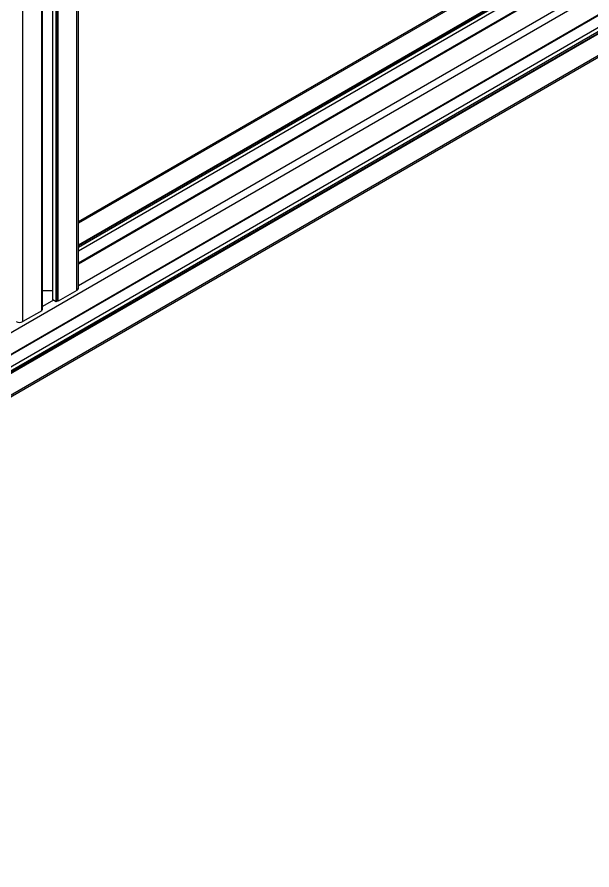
# Model space of a CAD drawing. Header units: millimetres. Extents: x 0 to 597, y 0 to 420.
# Drawn here: x 441.89 to 461.96, y 69.05 to 98.8 of the extents above; entities that cross this region are included whole.
import ezdxf

# ---------------------------------------------------------------- set-up
doc = ezdxf.new("R2010")
doc.units = ezdxf.units.MM

msp = doc.modelspace()

# ---------------------------------------------------------------- linework, layer by layer
at = {"color": 7, "linetype": 'Continuous', "lineweight": 25}
for p, q in [((443.977, 89.261), (443.977, 114.03)), ((444.026, 89.329), (444.026, 114.098)), ((443.298, 88.897), (443.298, 113.665)), ((443.322, 88.883), (443.322, 113.651)), ((442.77, 88.592), (442.77, 113.36)), ((443.133, 88.937), (443.133, 113.622)), ((443.251, 88.869), (443.251, 113.638)), ((442.747, 88.551), (442.747, 113.319)), ((442.091, 88.173), (442.091, 112.941)), ((470.882, 107.162), (444.026, 91.659)), ((471.62, 106.776), (444.026, 90.846)), ((471.62, 106.749), (444.026, 90.819)), ((471.667, 106.721), (444.026, 90.764)), ((471.667, 106.585), (444.026, 90.628)), ((472.195, 106.444), (444.026, 90.182)), ((472.148, 106.444), (444.026, 90.209)), ((472.968, 105.861), (413.1, 71.3)), ((472.945, 105.064), (413.077, 70.503)), ((472.968, 105.105), (413.1, 70.544)), ((472.827, 104.577), (413.031, 70.057)), ((472.945, 104.509), (413.077, 69.947)), ((472.945, 104.454), (413.077, 69.893)), ((472.968, 104.441), (413.1, 69.879)), ((413.066, 69.046), (472.934, 103.608)), ((472.968, 103.684), (413.1, 69.123)), ((443.977, 89.261), (443.322, 88.883)), ((443.133, 89.245), (442.77, 89.245)), ((443.251, 88.869), (443.133, 88.937)), ((443.298, 88.897), (443.251, 88.869)), ((443.322, 88.883), (443.298, 88.897)), ((442.747, 88.551), (442.091, 88.173)), ((442.77, 88.592), (442.747, 88.578))]:
    msp.add_line(p, q, dxfattribs=at)
at = {"color": 8, "linetype": 'Continuous', "lineweight": 25}
for p, q in [((470.965, 107.154), (444.026, 91.603)), ((472.851, 106.066), (444.026, 89.425)), ((443.157, 88.924), (442.77, 88.701))]:
    msp.add_line(p, q, dxfattribs=at)
at = {"color": 7, "linetype": 'Continuous', "lineweight": 25}
for centre, radius, start, end in [((443.942, 89.338), 0.0838, 294.3811, 354.2953), ((441.974, 88.4), 0.256, 242.6077, 297.3915)]:
    msp.add_arc(centre, radius, start, end, dxfattribs=at)

doc.saveas('drawing.dxf')
